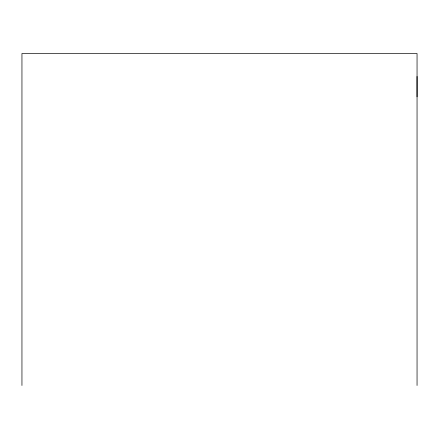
<?xml version="1.0" encoding="UTF-8"?>
<svg xmlns="http://www.w3.org/2000/svg" width="439" height="439" viewBox="0 0 439 439"><rect width="100%" height="100%" fill="white"/><g stroke="black" fill="none" stroke-linecap="round" stroke-linejoin="round"><path stroke-width="0.66" d="M417.05 96.838L417.05 76.441M417.05 385.486L417.05 53.514L21.95 53.514L21.95 385.486"/></g></svg>
